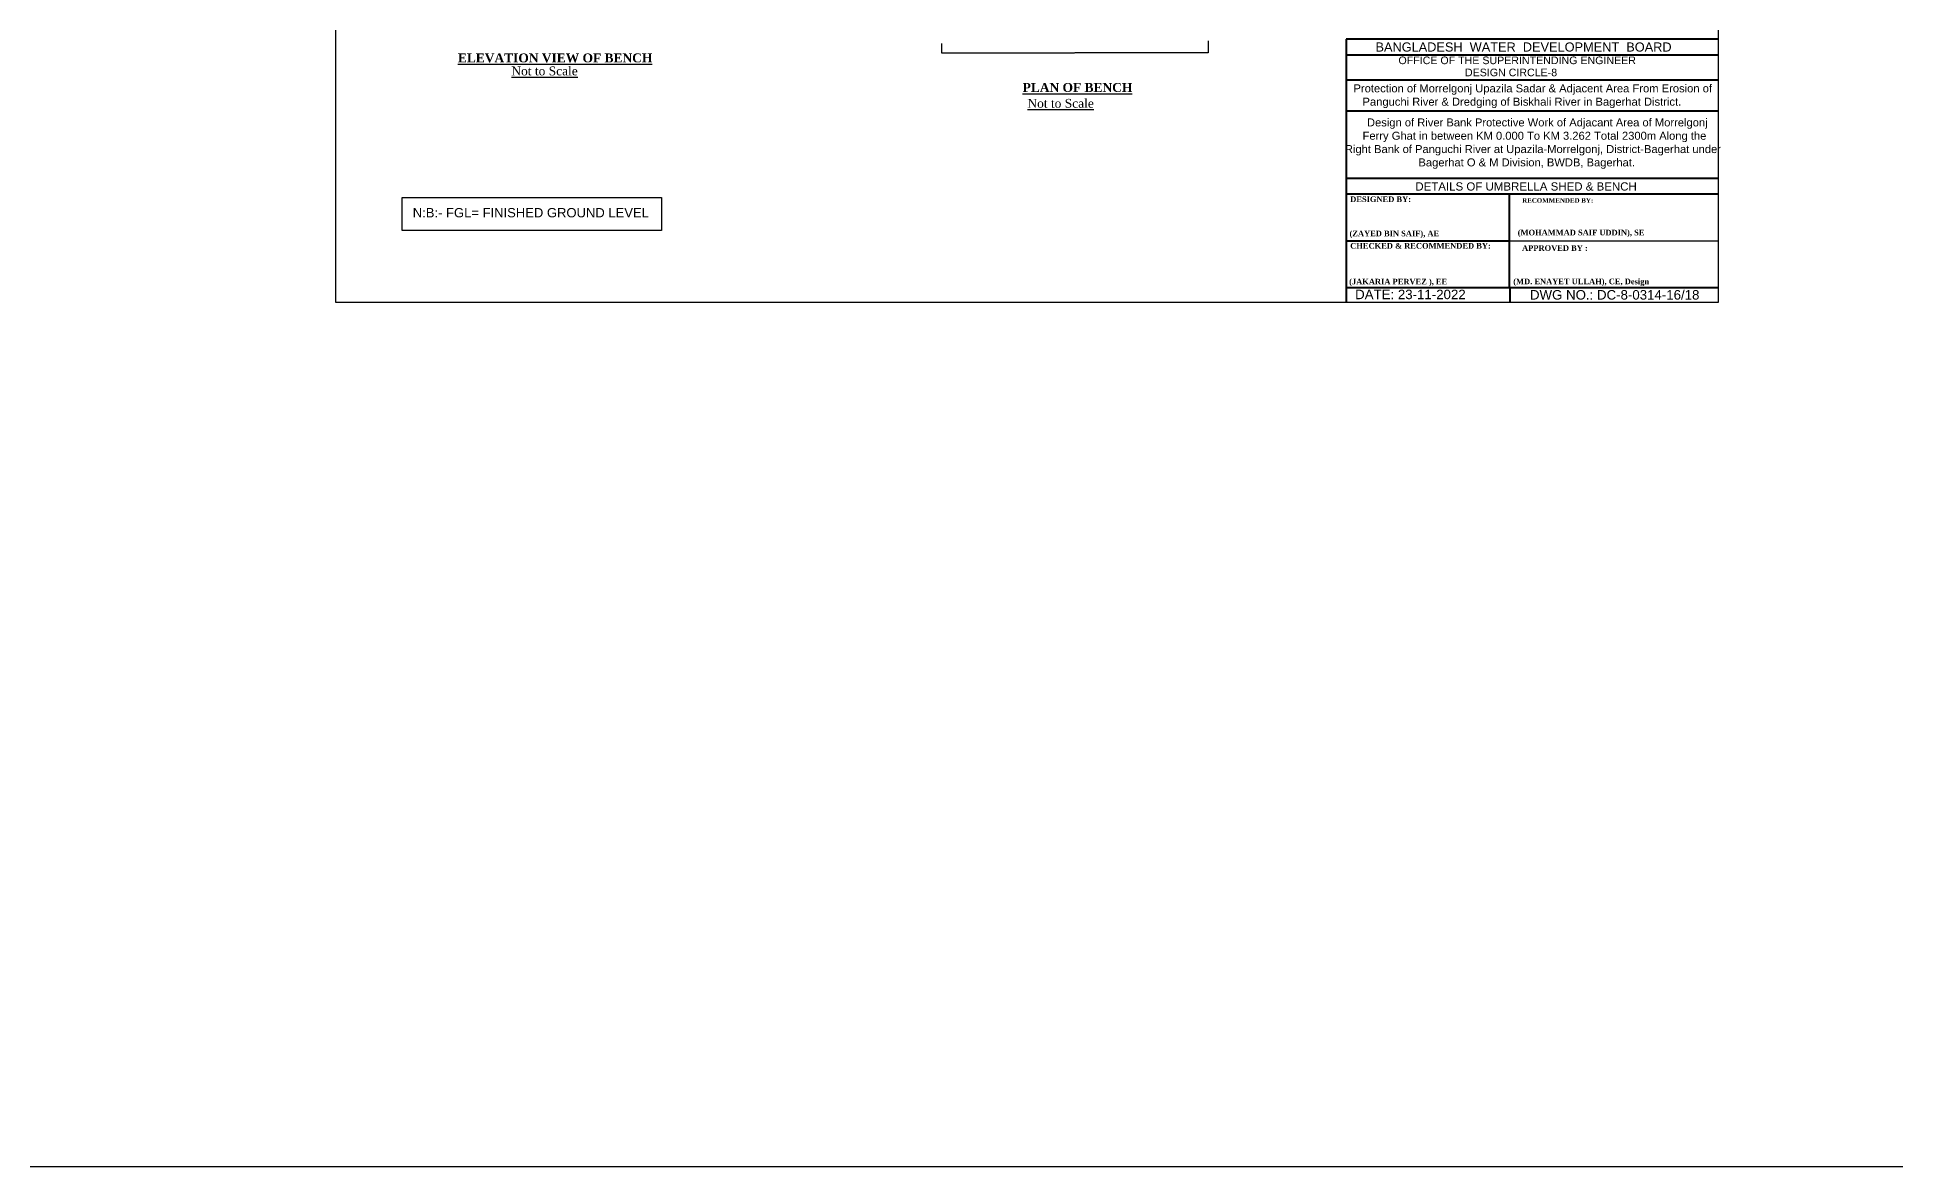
# Model space of a CAD drawing. Header units: inches. Extents: x 89000 to 1304432, y -10828 to 220529.
# Drawn here: x 832691 to 853592, y 64746 to 77446 of the extents above; entities that cross this region are included whole.
import ezdxf
from ezdxf.enums import TextEntityAlignment as Align

# ---------------------------------------------------------------- set-up
doc = ezdxf.new("R2010")
doc.units = ezdxf.units.IN
doc.header["$LTSCALE"] = 7
doc.header["$MEASUREMENT"] = 0
doc.layers.add('LINE', color=7, linetype='Continuous')
doc.layers.add('sheet', color=1, linetype='Continuous', lineweight=15)
doc.styles.add('dim', font='isocp.shx')
doc.styles.add('Kazi_T_H', font='timesbd.ttf')
doc.styles.get("Standard").update_dxf_attribs({"font": 'arial.ttf'})
doc.dimstyles.new('STANDARD$0', dxfattribs={"dimscale": 0, "dimtxt": 8, "dimasz": 8, "dimexe": 4, "dimexo": 0, "dimgap": 2, "dimtad": 1, "dimdec": 0, "dimzin": 0, "dimdsep": 46, "dimtxsty": 'dim', "dimblk": 'DOTSMALL', "dimcen": 1, "dimclrd": 6, "dimclre": 6, "dimclrt": 256, "dimadec": 0, "dimazin": 0, "dimtfac": 1, "dimtdec": 0, "dimtix": 1, "dimtofl": 0, "dimtmove": 1, "dimatfit": 3, "dimldrblk": 'DOTSMALL', "dimfxl": 6, "dimtolj": 1, "dimtzin": 0, "dimarcsym": 0})

# ---------------------------------------------------------------- blocks, each defined once
blk = doc.blocks.new('*D249')
at = {"layer": 'Defpoints', "color": 0, "transparency": 16777216}
for p in [(842858.3706743134, 77374.05788961821), (845858.3706743134, 77406.1648685357), (845858.3706743134, 77271.02167337062)]:
    blk.add_point(p, dxfattribs=at)
at = {"layer": 'sheet', "color": 0, "lineweight": -2, "transparency": 16777216}
for p, q in [((842858.3706743134, 77373.83888961822), (842858.3706743134, 77270.65767337062)), ((845858.3706743134, 77405.94586853571), (845858.3706743134, 77270.65767337062)), ((842859.1706743134, 77271.02167337062), (844355.9696238359, 77271.02167337062)), ((845857.5706743133, 77271.02167337062), (844360.7717247909, 77271.02167337062))]:
    blk.add_line(p, q, dxfattribs=at)
at = {"layer": 'sheet', "color": 0, "transparency": 16777216}
for points in [[(842859.1706743134, 77271.15500670395), (842859.1706743134, 77270.88834003729), (842858.3706743134, 77271.02167337062)], [(845857.5706743133, 77271.15500670395), (845857.5706743133, 77270.88834003729), (845858.3706743134, 77271.02167337062)]]:
    blk.add_solid(points, dxfattribs=at)
at = {"layer": 'sheet', "color": 0, "lineweight": -3, "transparency": 16777216, "insert": (844358.3706743134, 77271.02167337062), "char_height": 0.4, "attachment_point": 5}
blk.add_mtext('\\A1;{\\H4x;1500}', dxfattribs=at)

msp = doc.modelspace()

# ---------------------------------------------------------------- linework, layer by layer
at = {"color": 0, "linetype": 'Continuous', "lineweight": -3, "ltscale": 0.5}
msp.add_line((849247.6684804526, 75156.70547154872), (851594.1934859257, 75156.70547154872), dxfattribs=at)
at = {"color": 7, "lineweight": 5, "ltscale": 0.2, "true_color": 0xffffff}
for p in [(851594.1934859257, 74632.61425166344), (847409.6877263307, 74461.83666395792)]:
    msp.add_line(p, (851594.1934859257, 74461.83666395792), dxfattribs=at)
at = {"color": 0, "lineweight": -3, "ltscale": 0.5}
msp.add_lwpolyline([(511349.8112795232, 94069.37911318475), (898900.3877672118, 94069.37911318475), (898900.3877672118, 64746.17906729714), (511349.8112795232, 64746.17906729714)], close=True, dxfattribs=at)
msp.add_lwpolyline([(851594.1934859257, 74461.83666395792), (836049.8483884186, 74461.83666395792), (836049.8483884186, 85245.3925875721), (851594.1934859257, 85245.3925875721)], close=True)
at = {"color": 0, "linetype": 'ByBlock', "lineweight": -3, "ltscale": 0.5}
msp.add_lwpolyline([(836796.0192605983, 75644.80498246849), (839711.7213392761, 75644.80498246849), (839711.7213392761, 75270.8163511823), (836796.0192605983, 75270.8163511823)], close=True, dxfattribs=at)
at = {"layer": 'LINE', "color": 0, "linetype": 'ByBlock', "lineweight": 40, "ltscale": 0.5}
for p, q in [((851594.1934859257, 77423.99388603098), (847409.6877263307, 77423.99388603098)), ((847409.6877263308, 77423.99388603098), (847409.6877263307, 74461.83666395792)), ((851594.1934859257, 77245.4768903926), (847409.6877263308, 77245.4768903926)), ((851594.1934859257, 76964.46253995341), (847409.4549145893, 76964.46253995341)), ((851594.1934859257, 76615.43916922412), (847409.4549145893, 76615.43916922412)), ((851594.1934859257, 75857.57983408542), (847409.6877263307, 75857.57983408542)), ((851594.1934859257, 75680.79669146752), (847409.6877263307, 75680.79669146752)), ((849247.6684804526, 74632.61425166344), (849247.6684804526, 75680.79669146752)), ((847409.6877263307, 75156.70547154895), (849247.6684804526, 75156.70547154872)), ((847409.6877263307, 74632.61425166344), (851594.1934859257, 74632.61425166344)), ((849253.9232127859, 74461.83666395792), (849253.9232127859, 74632.61425166344))]:
    msp.add_line(p, q, dxfattribs=at)

# ---------------------------------------------------------------- texts
at = {"color": 0, "linetype": 'ByBlock', "lineweight": 30, "ltscale": 0.5, "insert": (836914.4750975319, 75525.03054832877), "char_height": 104.7809333743274, "width": 4600.178368755141, "attachment_point": 1}
msp.add_mtext('N:B:- FGL= FINISHED GROUND LEVEL\\P ', dxfattribs=at)
at = {"layer": 'LINE', "color": 0, "linetype": 'ByBlock', "lineweight": 40, "ltscale": 0.5}
for s, height, p in [('BANGLADESH  WATER  DEVELOPMENT  BOARD', 102.6382634066881, (849405.4954050869, 77284.14911784302)), ('OFFICE OF THE SUPERINTENDING ENGINEER', 85.60693053019801, (849334.2489936771, 77142.78700050223)), ('DESIGN CIRCLE-8', 85.60693053019801, (849264.9830996334, 77006.51061695814)), ('DETAILS OF UMBRELLA SHED & BENCH', 92.45548497261382, (849433.7364625551, 75721.64888068708))]:
    msp.add_text(s, height=height, dxfattribs=at).set_placement(p, align=Align.CENTER)
at = {"layer": 'LINE', "color": 0, "linetype": 'ByBlock', "lineweight": 40, "ltscale": 0.5, "style": 'Kazi_T_H'}
for s, height, p in [('DESIGNED BY:', 62.89094638768846, (847456.5100229881, 75592.74936650181)), ('RECOMMENDED BY:', 51.08317120339995, (849389.6344259735, 75584.52211508411)), ('(ZAYED BIN SAIF), AE', 62.89094638768846, (847448.4576947923, 75207.42690659012)), ('(MOHAMMAD SAIF UDDIN), SE', 62.89094638768846, (849340.0638413571, 75218.22797914897)), ('CHECKED & RECOMMENDED BY:', 62.89094638768846, (847456.5100229881, 75068.6581466163)), ('APPROVED BY :', 62.89094638768846, (849388.8815991373, 75043.53938594577)), ('(JAKARIA PERVEZ ), EE', 62.89094638768846, (847444.4571310157, 74666.88137413212)), ('(MD. ENAYET ULLAH), CE, Design ', 62.89094638768846, (849289.8526459978, 74668.47116113617))]:
    msp.add_text(s, height=height, dxfattribs=at).set_placement(p)
at = {"layer": 'LINE', "color": 0, "linetype": 'ByBlock', "lineweight": 40, "ltscale": 0.5}
for s, p in [('DATE: 23-11-2022', (847511.8487848348, 74500.55288310815)), ('DWG NO.: DC-8-0314-16/18', (849477.6972689076, 74495.90614149696))]:
    msp.add_text(s, height=106.7359923001523, dxfattribs=at).set_placement(p)
at = {"layer": 'LINE', "color": 0, "linetype": 'ByBlock', "lineweight": 40, "ltscale": 0.5, "insert": (849107.1573115443, 76915.6850822051), "char_height": 90, "width": 5000.693152451038, "attachment_point": 2}
msp.add_mtext('                       Protection of Morrelgonj Upazila Sadar & Adjacent Area From Erosion of      \\P                Panguchi River & Dredging of Biskhali River in Bagerhat District.', dxfattribs=at)
at = {"layer": 'LINE', "color": 0, "linetype": 'ByBlock', "lineweight": -3, "ltscale": 0.5, "insert": (849231.9708902835, 76532.59017498931), "char_height": 105.7409656744559, "width": 5182.908961463592, "attachment_point": 2}
msp.add_mtext('                {\\H0.85x;Design of River Bank Protective Work of Adjacant Area of Morrelgonj \\P                 Ferry Ghat in between KM 0.000 To KM 3.262 Total 2300m Along the\\P                Right Bank of Panguchi River at Upazila-Morrelgonj, District-Bagerhat under \\P            Bagerhat O & M Division, BWDB, Bagerhat.}', dxfattribs=at)
at = {"layer": 'sheet', "color": 0, "lineweight": -3, "attachment_point": 1}
for s, insert, char_height, width in [('{\\fTahoma|b0|i0|c0|p34;\\P\\fTimes New Roman|b1|i0|c0|p18;\\H0.324x;\\LELEVATION VIEW OF BENCH}', (837421.6946824591, 77777.42951750406), 308.688975, 1138933.69734375), ('{\\fTahoma|b0|i0|c0|p34;\\P\\fTimes New Roman|b0|i0|c0|p18;\\H0.4319x;               \\LNot to Scale}', (837457.1350259756, 77502.28498317138), 231.5167312499999, 854200.2730078128), ('{\\fTahoma|b0|i0|c0|p34;\\P\\fTimes New Roman|b1|i0|c0|p18;\\H0.324x;\\LPLAN OF BENCH}', (843772.3887976969, 77445.0862850286), 308.688975, 1138933.69734375), ('{\\fTahoma|b0|i0|c0|p34;\\P\\fTimes New Roman|b0|i0|c0|p18;\\H0.4319x;               \\LNot to Scale}', (843260.1628422735, 77138.16815219284), 231.5167312499999, 854200.2730078128)]:
    msp.add_mtext(s, dxfattribs=dict(at, insert=insert, char_height=char_height, width=width))

# ---------------------------------------------------------------- dimensions: what is measured, and where the dimension line sits
at = {"layer": 'sheet', "color": 0, "lineweight": -3}
dim = msp.add_linear_dim(base=(845858.3706743134, 77271.02167337062), p1=(842858.3706743134, 77374.05788961821), p2=(845858.3706743134, 77406.1648685357), text='{\\H4x;1500}', dimstyle='STANDARD$0', override={"dimscale": 1, "dimtxt": 0.4, "dimasz": 0.8, "dimexe": 0.3640000000000002, "dimexo": 0.2190000000000001, "dimgap": 0.09, "dimtad": 0, "dimlfac": 1000, "dimlunit": 2, "dimtxsty": 'Standard', "dimcen": 0.09, "dimclrd": 0, "dimclre": 0, "dimclrt": 0, "dimtix": 0, "dimtmove": 0, "dimfxl": 0.12}, dxfattribs=at)
dim.commit()
dim.dimension.update_dxf_attribs({"geometry": '*D249', "text_midpoint": (844358.3706743134, 77271.02167337062)})

doc.saveas('drawing.dxf')
